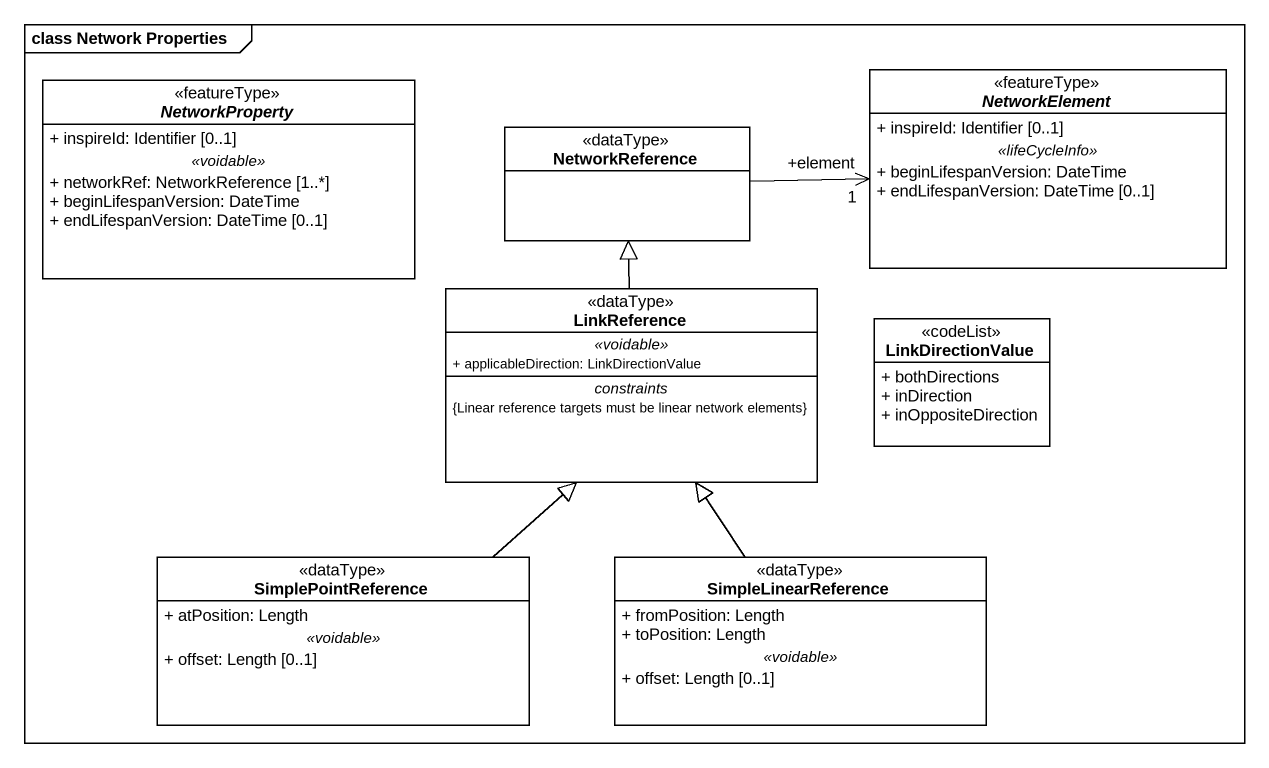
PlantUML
@startuml
mainframe class Network Properties
hide circle
hide empty members
skinparam classAttributeIconSize 0
abstract class NetworkProperty <<featureType>> {
  + inspireId: Identifier [0..1]
  .. <<voidable>> ..
  + networkRef: NetworkReference [1..*]
  + beginLifespanVersion: DateTime
  + endLifespanVersion: DateTime [0..1]
}
abstract class NetworkElement <<featureType>> {
  + inspireId: Identifier [0..1]
  .. <<lifeCycleInfo>> ..
  + beginLifespanVersion: DateTime
  + endLifespanVersion: DateTime [0..1]
}
class NetworkReference <<dataType>>
class LinkReference <<dataType>> {
  .. <<voidable>> ..
  + applicableDirection: LinkDirectionValue
  -- constraints --
  {Linear reference targets must be linear network elements}
}
class LinkDirectionValue <<codeList>> {
  + bothDirections
  + inDirection
  + inOppositeDirection
}
class SimplePointReference <<dataType>> {
  + atPosition: Length
  .. <<voidable>> ..
  + offset: Length [0..1]
}
class SimpleLinearReference <<dataType>> {
  + fromPosition: Length
  + toPosition: Length
  .. <<voidable>> ..
  + offset: Length [0..1]
}
NetworkReference -right-> "+element\n1" NetworkElement
LinkReference -up-|> NetworkReference
SimplePointReference -up-|> LinkReference
SimpleLinearReference -up-|> LinkReference
@enduml
